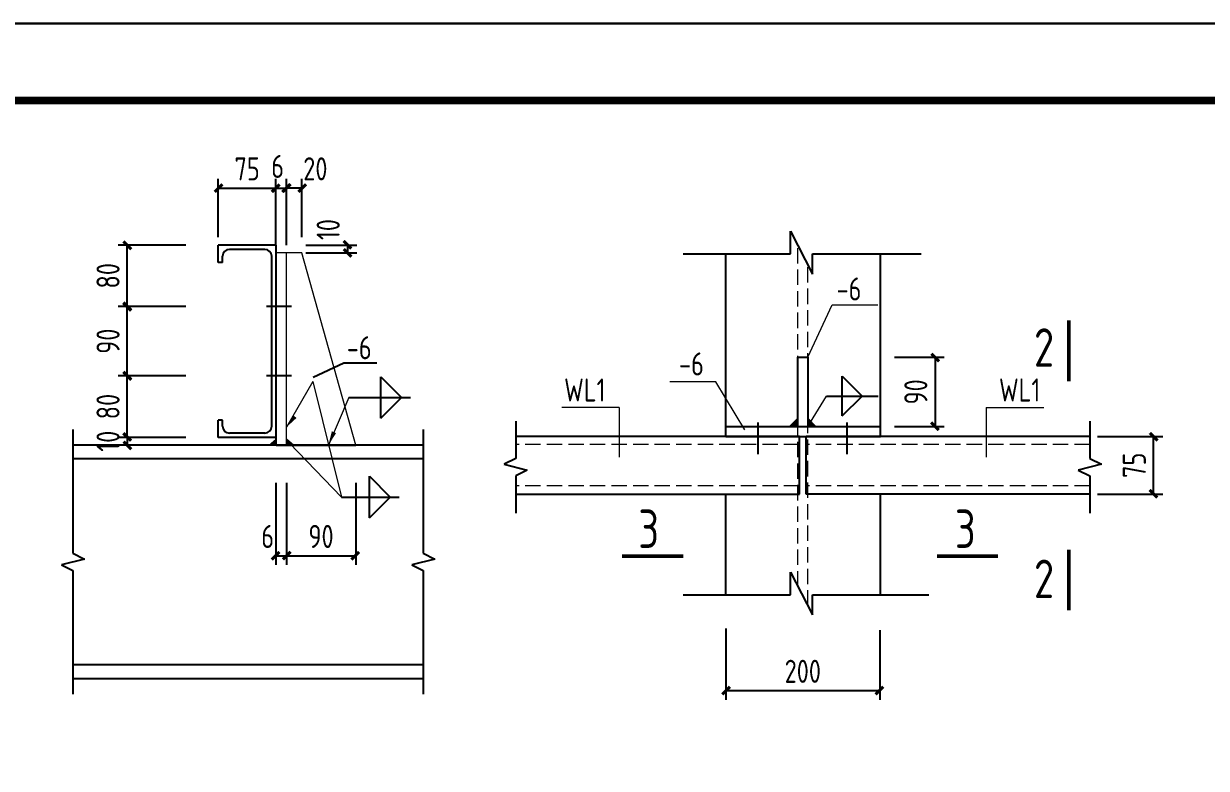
# Model space of a CAD drawing. Header units: millimetres. Extents: x 865490 to 879904, y 39442 to 44891.
# Drawn here: x 875568.1 to 875721.7, y 39947.2 to 40044 of the extents above; entities that cross this region are included whole.
import ezdxf

# ---------------------------------------------------------------- set-up
doc = ezdxf.new("R2010")
doc.units = ezdxf.units.MM
doc.header["$LTSCALE"] = 1000
doc.header["$MEASUREMENT"] = 0
doc.linetypes.add('3', pattern=[500, 300, -200])
doc.linetypes.add('DASH', pattern=[0.35, 0.25, -0.1])
for name, color, linetype, lineweight in [('1', 4, 'Continuous', 70), ('D3', 62, 'Continuous', 9), ('LZ', 64, 'Continuous', 9), ('数字', 3, 'Continuous', 9)]:
    doc.layers.add(name, color=color, linetype=linetype, lineweight=lineweight)
for name, color, linetype in [('616', 1, 'Continuous'), ('D1', 112, 'Continuous'), ('D2', 6, 'Continuous'), ('DIM', 7, 'Continuous'), ('PUB_DIM', 3, 'Continuous'), ('THIN', 7, 'Continuous'), ('桩', 6, 'Continuous'), ('梁虚线', 134, '3')]:
    doc.layers.add(name, color=color, linetype=linetype)
doc.styles.add('GBHZ', font='gbenor.shx', dxfattribs={"width": 0.9, "bigfont": 'gbcbig.shx'})
doc.dimstyles.new('Y10', dxfattribs={"dimscale": 0, "dimtxt": 3, "dimasz": 0.01, "dimexe": 1.2, "dimexo": 1, "dimgap": 1, "dimtad": 1, "dimdec": 0, "dimlfac": 10, "dimzin": 0, "dimdsep": 46, "dimtxsty": 'GBHZ', "dimblk1": 'DX', "dimblk2": 'DX', "dimsah": 1, "dimcen": 0.09, "dimdle": 1, "dimadec": 0, "dimazin": 0, "dimtfac": 1, "dimtdec": 0, "dimtix": 1, "dimtmove": 2, "dimatfit": 3, "dimldrblk": 'DX', "dimfxl": 0, "dimtolj": 1, "dimtzin": 0, "dimarcsym": 0})

# ---------------------------------------------------------------- blocks, each defined once
blk = doc.blocks.new('DX')
at = {"color": 0, "linetype": 'ByBlock', "const_width": 40}
blk.add_lwpolyline([(-54, -51), (46, 49)], dxfattribs=at)
blk = doc.blocks.new('*D183')
at = {"layer": 'Defpoints', "color": 0, "linetype": 'ByBlock', "transparency": 16777216}
for p in [(875602.27, 40022.58), (875600.91, 40014.13), (875602.27, 40014.18)]:
    blk.add_point(p, dxfattribs=at)
at = {"layer": 'dim', "color": 0, "linetype": 'ByBlock', "lineweight": -2, "transparency": 16777216}
for p, q in [((875600.91, 40015.13), (875600.91, 40023.78)), ((875602.27, 40015.18), (875602.27, 40023.78)), ((875600.9, 40022.58), (875600.89, 40022.58)), ((875600.91, 40022.58), (875602.27, 40022.58)), ((875602.28, 40022.58), (875602.29, 40022.58))]:
    blk.add_line(p, q, dxfattribs=at)
at = {"layer": 'dim', "color": 0, "linetype": 'ByBlock', "lineweight": -2, "transparency": 16777216, "xscale": 0.01, "yscale": 0.01, "zscale": 0.01}
blk.add_blockref('DX', (875600.91, 40022.58), dxfattribs=at)
at = {"layer": 'dim', "color": 0, "linetype": 'ByBlock', "lineweight": -2, "transparency": 16777216, "xscale": 0.01, "yscale": 0.01, "zscale": 0.01, "rotation": 180}
blk.add_blockref('DX', (875602.27, 40022.58), dxfattribs=at)
at = {"layer": 'dim', "color": 0, "linetype": 'ByBlock', "transparency": 16777216, "insert": (875601.12, 40025.4), "char_height": 3, "attachment_point": 5, "style": 'GBHZ'}
blk.add_mtext('\\A1;6', dxfattribs=at)
blk = doc.blocks.new('*D184')
at = {"layer": 'Defpoints', "color": 0, "linetype": 'ByBlock', "transparency": 16777216}
for p in [(875602.27, 40022.58), (875602.27, 40015.18), (875604.27, 40015.18)]:
    blk.add_point(p, dxfattribs=at)
at = {"layer": 'dim', "color": 0, "linetype": 'ByBlock', "lineweight": -2, "transparency": 16777216}
for p, q in [((875602.27, 40016.18), (875602.27, 40023.78)), ((875604.27, 40016.18), (875604.27, 40023.78)), ((875602.26, 40022.58), (875602.25, 40022.58)), ((875604.27, 40022.58), (875602.27, 40022.58)), ((875604.28, 40022.58), (875604.29, 40022.58))]:
    blk.add_line(p, q, dxfattribs=at)
at = {"layer": 'dim', "color": 0, "linetype": 'ByBlock', "lineweight": -2, "transparency": 16777216, "xscale": 0.01, "yscale": 0.01, "zscale": 0.01}
blk.add_blockref('DX', (875602.27, 40022.58), dxfattribs=at)
at = {"layer": 'dim', "color": 0, "linetype": 'ByBlock', "lineweight": -2, "transparency": 16777216, "xscale": 0.01, "yscale": 0.01, "zscale": 0.01, "rotation": 180}
blk.add_blockref('DX', (875604.27, 40022.58), dxfattribs=at)
at = {"layer": 'dim', "color": 0, "linetype": 'ByBlock', "transparency": 16777216, "insert": (875606.02, 40025.08), "char_height": 3, "attachment_point": 5, "style": 'GBHZ'}
blk.add_mtext('\\A1;20', dxfattribs=at)
blk = doc.blocks.new('*D185')
at = {"layer": 'Defpoints', "color": 0, "linetype": 'ByBlock', "transparency": 16777216}
for p in [(875603.79, 40015.18), (875603.79, 40014.18), (875610.19, 40014.18)]:
    blk.add_point(p, dxfattribs=at)
at = {"layer": 'dim', "color": 0, "linetype": 'ByBlock', "lineweight": -2, "transparency": 16777216}
for p, q in [((875604.79, 40015.18), (875611.39, 40015.18)), ((875610.19, 40015.19), (875610.19, 40015.2)), ((875610.19, 40015.18), (875610.19, 40014.18)), ((875604.79, 40014.18), (875611.39, 40014.18)), ((875610.19, 40014.17), (875610.19, 40014.16))]:
    blk.add_line(p, q, dxfattribs=at)
at = {"layer": 'dim', "color": 0, "linetype": 'ByBlock', "lineweight": -2, "transparency": 16777216, "xscale": 0.01, "yscale": 0.01, "zscale": 0.01}
for p, rotation in [((875610.19, 40015.18), 270), ((875610.19, 40014.18), 90)]:
    blk.add_blockref('DX', p, dxfattribs=dict(at, rotation=rotation))
at = {"layer": 'dim', "color": 0, "linetype": 'ByBlock', "transparency": 16777216, "insert": (875607.69, 40017.19), "char_height": 3, "attachment_point": 5, "rotation": 90, "style": 'GBHZ'}
blk.add_mtext('\\A1;10', dxfattribs=at)
blk = doc.blocks.new('*D186')
at = {"layer": 'Defpoints', "color": 0, "linetype": 'ByBlock', "transparency": 16777216}
for p in [(875602.27, 39985.25), (875611.26, 39985.25), (875611.26, 39974.8)]:
    blk.add_point(p, dxfattribs=at)
at = {"layer": 'dim', "color": 0, "linetype": 'ByBlock', "lineweight": -2, "transparency": 16777216}
for p, q in [((875602.27, 39984.25), (875602.27, 39973.6)), ((875611.26, 39984.25), (875611.26, 39973.6)), ((875602.28, 39974.8), (875611.25, 39974.8))]:
    blk.add_line(p, q, dxfattribs=at)
at = {"layer": 'dim', "color": 0, "linetype": 'ByBlock', "lineweight": -2, "transparency": 16777216, "xscale": 0.01, "yscale": 0.01, "zscale": 0.01, "rotation": 180}
blk.add_blockref('DX', (875602.27, 39974.8), dxfattribs=at)
at = {"layer": 'dim', "color": 0, "linetype": 'ByBlock', "lineweight": -2, "transparency": 16777216, "xscale": 0.01, "yscale": 0.01, "zscale": 0.01}
blk.add_blockref('DX', (875611.26, 39974.8), dxfattribs=at)
at = {"layer": 'dim', "color": 0, "linetype": 'ByBlock', "transparency": 16777216, "insert": (875606.76, 39977.3), "char_height": 3, "attachment_point": 5, "style": 'GBHZ'}
blk.add_mtext('\\A1;90', dxfattribs=at)
blk = doc.blocks.new('*D187')
at = {"layer": 'Defpoints', "color": 0, "linetype": 'ByBlock', "transparency": 16777216}
for p in [(875600.91, 39985.25), (875602.27, 39985.25), (875602.27, 39974.8)]:
    blk.add_point(p, dxfattribs=at)
at = {"layer": 'dim', "color": 0, "linetype": 'ByBlock', "lineweight": -2, "transparency": 16777216}
for p, q in [((875600.91, 39984.25), (875600.91, 39973.6)), ((875602.27, 39984.25), (875602.27, 39973.6)), ((875600.9, 39974.8), (875600.89, 39974.8)), ((875600.91, 39974.8), (875602.27, 39974.8)), ((875602.28, 39974.8), (875602.29, 39974.8))]:
    blk.add_line(p, q, dxfattribs=at)
at = {"layer": 'dim', "color": 0, "linetype": 'ByBlock', "lineweight": -2, "transparency": 16777216, "xscale": 0.01, "yscale": 0.01, "zscale": 0.01}
blk.add_blockref('DX', (875600.91, 39974.8), dxfattribs=at)
at = {"layer": 'dim', "color": 0, "linetype": 'ByBlock', "lineweight": -2, "transparency": 16777216, "xscale": 0.01, "yscale": 0.01, "zscale": 0.01, "rotation": 180}
blk.add_blockref('DX', (875602.27, 39974.8), dxfattribs=at)
at = {"layer": 'dim', "color": 0, "linetype": 'ByBlock', "transparency": 16777216, "insert": (875599.83, 39977.3), "char_height": 3, "attachment_point": 5, "style": 'GBHZ'}
blk.add_mtext('\\A1;6', dxfattribs=at)
blk = doc.blocks.new('*D188')
at = {"layer": 'Defpoints', "color": 0, "linetype": 'ByBlock', "transparency": 16777216}
for p in [(875581.6, 40015.18), (875590.19, 40015.18), (875590.19, 40007.18)]:
    blk.add_point(p, dxfattribs=at)
at = {"layer": 'dim', "color": 0, "linetype": 'ByBlock', "lineweight": -2, "transparency": 16777216}
for p, q in [((875589.19, 40015.18), (875580.4, 40015.18)), ((875581.6, 40007.19), (875581.6, 40015.17)), ((875589.19, 40007.18), (875580.4, 40007.18))]:
    blk.add_line(p, q, dxfattribs=at)
at = {"layer": 'dim', "color": 0, "linetype": 'ByBlock', "lineweight": -2, "transparency": 16777216, "xscale": 0.01, "yscale": 0.01, "zscale": 0.01}
for p, rotation in [((875581.6, 40015.18), 90), ((875581.6, 40007.18), 270)]:
    blk.add_blockref('DX', p, dxfattribs=dict(at, rotation=rotation))
at = {"layer": 'dim', "color": 0, "linetype": 'ByBlock', "transparency": 16777216, "insert": (875579.1, 40011.18), "char_height": 3, "attachment_point": 5, "rotation": 90, "style": 'GBHZ'}
blk.add_mtext('\\A1;80', dxfattribs=at)
blk = doc.blocks.new('*D189')
at = {"layer": 'Defpoints', "color": 0, "linetype": 'ByBlock', "transparency": 16777216}
for p in [(875581.6, 40007.18), (875590.19, 40007.18), (875590.19, 39998.18)]:
    blk.add_point(p, dxfattribs=at)
at = {"layer": 'dim', "color": 0, "linetype": 'ByBlock', "lineweight": -2, "transparency": 16777216}
for p, q in [((875589.19, 40007.18), (875580.4, 40007.18)), ((875581.6, 39998.19), (875581.6, 40007.17)), ((875589.19, 39998.18), (875580.4, 39998.18))]:
    blk.add_line(p, q, dxfattribs=at)
at = {"layer": 'dim', "color": 0, "linetype": 'ByBlock', "lineweight": -2, "transparency": 16777216, "xscale": 0.01, "yscale": 0.01, "zscale": 0.01}
for p, rotation in [((875581.6, 40007.18), 90), ((875581.6, 39998.18), 270)]:
    blk.add_blockref('DX', p, dxfattribs=dict(at, rotation=rotation))
at = {"layer": 'dim', "color": 0, "linetype": 'ByBlock', "transparency": 16777216, "insert": (875579.1, 40002.68), "char_height": 3, "attachment_point": 5, "rotation": 90, "style": 'GBHZ'}
blk.add_mtext('\\A1;90', dxfattribs=at)
blk = doc.blocks.new('*D190')
at = {"layer": 'Defpoints', "color": 0, "linetype": 'ByBlock', "transparency": 16777216}
for p in [(875581.6, 39998.18), (875590.19, 39998.18), (875590.19, 39990.18)]:
    blk.add_point(p, dxfattribs=at)
at = {"layer": 'dim', "color": 0, "linetype": 'ByBlock', "lineweight": -2, "transparency": 16777216}
for p, q in [((875589.19, 39998.18), (875580.4, 39998.18)), ((875581.6, 39990.19), (875581.6, 39998.17)), ((875589.19, 39990.18), (875580.4, 39990.18))]:
    blk.add_line(p, q, dxfattribs=at)
at = {"layer": 'dim', "color": 0, "linetype": 'ByBlock', "lineweight": -2, "transparency": 16777216, "xscale": 0.01, "yscale": 0.01, "zscale": 0.01}
for p, rotation in [((875581.6, 39998.18), 90), ((875581.6, 39990.18), 270)]:
    blk.add_blockref('DX', p, dxfattribs=dict(at, rotation=rotation))
at = {"layer": 'dim', "color": 0, "linetype": 'ByBlock', "transparency": 16777216, "insert": (875579.1, 39994.18), "char_height": 3, "attachment_point": 5, "rotation": 90, "style": 'GBHZ'}
blk.add_mtext('\\A1;80', dxfattribs=at)
blk = doc.blocks.new('*D191')
at = {"layer": 'Defpoints', "color": 0, "linetype": 'ByBlock', "transparency": 16777216}
for p in [(875600.91, 40022.58), (875593.42, 40015.18), (875600.91, 40015.18)]:
    blk.add_point(p, dxfattribs=at)
at = {"layer": 'dim', "color": 0, "linetype": 'ByBlock', "lineweight": -2, "transparency": 16777216}
for p, q in [((875593.42, 40016.18), (875593.42, 40023.78)), ((875600.91, 40016.18), (875600.91, 40023.78)), ((875593.43, 40022.58), (875600.9, 40022.58))]:
    blk.add_line(p, q, dxfattribs=at)
at = {"layer": 'dim', "color": 0, "linetype": 'ByBlock', "lineweight": -2, "transparency": 16777216, "xscale": 0.01, "yscale": 0.01, "zscale": 0.01, "rotation": 180}
blk.add_blockref('DX', (875593.42, 40022.58), dxfattribs=at)
at = {"layer": 'dim', "color": 0, "linetype": 'ByBlock', "lineweight": -2, "transparency": 16777216, "xscale": 0.01, "yscale": 0.01, "zscale": 0.01}
blk.add_blockref('DX', (875600.91, 40022.58), dxfattribs=at)
at = {"layer": 'dim', "color": 0, "linetype": 'ByBlock', "transparency": 16777216, "insert": (875597.16, 40025.08), "char_height": 3, "attachment_point": 5, "style": 'GBHZ'}
blk.add_mtext('\\A1;75', dxfattribs=at)
blk = doc.blocks.new('*D196')
at = {"layer": 'Defpoints', "color": 0, "linetype": 'ByBlock', "transparency": 16777216}
for p in [(875581.6, 39989.18), (875590.19, 39990.18), (875590.19, 39989.18)]:
    blk.add_point(p, dxfattribs=at)
at = {"layer": 'dim', "color": 0, "linetype": 'ByBlock', "lineweight": -2, "transparency": 16777216}
for p, q in [((875589.19, 39990.18), (875580.4, 39990.18)), ((875589.19, 39989.18), (875580.4, 39989.18)), ((875581.6, 39990.19), (875581.6, 39990.2)), ((875581.6, 39990.18), (875581.6, 39989.18)), ((875581.6, 39989.17), (875581.6, 39989.16))]:
    blk.add_line(p, q, dxfattribs=at)
at = {"layer": 'dim', "color": 0, "linetype": 'ByBlock', "lineweight": -2, "transparency": 16777216, "xscale": 0.01, "yscale": 0.01, "zscale": 0.01}
for p, rotation in [((875581.6, 39990.18), 270), ((875581.6, 39989.18), 90)]:
    blk.add_blockref('DX', p, dxfattribs=dict(at, rotation=rotation))
at = {"layer": 'dim', "color": 0, "linetype": 'ByBlock', "transparency": 16777216, "insert": (875579.1, 39989.68), "char_height": 3, "attachment_point": 5, "rotation": 90, "style": 'GBHZ'}
blk.add_mtext('\\A1;10', dxfattribs=at)
blk = doc.blocks.new('*D204')
at = {"layer": 'Defpoints', "color": 0, "linetype": 'ByBlock', "transparency": 16777216}
for p in [(875706.6, 39990.3), (875714.87, 39990.3), (875706.6, 39982.8)]:
    blk.add_point(p, dxfattribs=at)
at = {"layer": 'dim', "color": 0, "linetype": 'ByBlock', "lineweight": -2, "transparency": 16777216}
for p, q in [((875707.6, 39990.3), (875716.07, 39990.3)), ((875714.87, 39982.81), (875714.87, 39990.29)), ((875707.6, 39982.8), (875716.07, 39982.8))]:
    blk.add_line(p, q, dxfattribs=at)
at = {"layer": 'dim', "color": 0, "linetype": 'ByBlock', "lineweight": -2, "transparency": 16777216, "xscale": 0.01, "yscale": 0.01, "zscale": 0.01}
for p, rotation in [((875714.87, 39990.3), 90), ((875714.87, 39982.8), 270)]:
    blk.add_blockref('DX', p, dxfattribs=dict(at, rotation=rotation))
at = {"layer": 'dim', "color": 0, "linetype": 'ByBlock', "transparency": 16777216, "insert": (875712.37, 39986.55), "char_height": 3, "attachment_point": 5, "rotation": 90, "style": 'GBHZ'}
blk.add_mtext('\\A1;75', dxfattribs=at)
blk = doc.blocks.new('*D205')
at = {"layer": 'Defpoints', "color": 0, "linetype": 'ByBlock', "transparency": 16777216}
for p in [(875680.24, 40000.59), (875680.24, 39991.59), (875686.5, 39991.59)]:
    blk.add_point(p, dxfattribs=at)
at = {"layer": 'dim', "color": 0, "linetype": 'ByBlock', "lineweight": -2, "transparency": 16777216}
for p, q in [((875681.24, 40000.59), (875687.7, 40000.59)), ((875686.5, 40000.58), (875686.5, 39991.6)), ((875681.24, 39991.59), (875687.7, 39991.59))]:
    blk.add_line(p, q, dxfattribs=at)
at = {"layer": 'dim', "color": 0, "linetype": 'ByBlock', "lineweight": -2, "transparency": 16777216, "xscale": 0.01, "yscale": 0.01, "zscale": 0.01}
for p, rotation in [((875686.5, 40000.59), 90), ((875686.5, 39991.59), 270)]:
    blk.add_blockref('DX', p, dxfattribs=dict(at, rotation=rotation))
at = {"layer": 'dim', "color": 0, "linetype": 'ByBlock', "transparency": 16777216, "insert": (875684, 39996.09), "char_height": 3, "attachment_point": 5, "rotation": 90, "style": 'GBHZ'}
blk.add_mtext('\\A1;90', dxfattribs=at)
blk = doc.blocks.new('*D206')
at = {"layer": 'Defpoints', "color": 0, "linetype": 'ByBlock', "transparency": 16777216}
for p in [(875659.32, 39966.32), (875679.32, 39966.11), (875679.32, 39957.27)]:
    blk.add_point(p, dxfattribs=at)
at = {"layer": 'dim', "color": 0, "linetype": 'ByBlock', "lineweight": -2, "transparency": 16777216}
for p, q in [((875659.32, 39965.32), (875659.32, 39956.07)), ((875679.32, 39965.11), (875679.32, 39956.07)), ((875659.33, 39957.27), (875679.31, 39957.27))]:
    blk.add_line(p, q, dxfattribs=at)
at = {"layer": 'dim', "color": 0, "linetype": 'ByBlock', "lineweight": -2, "transparency": 16777216, "xscale": 0.01, "yscale": 0.01, "zscale": 0.01, "rotation": 180}
blk.add_blockref('DX', (875659.32, 39957.27), dxfattribs=at)
at = {"layer": 'dim', "color": 0, "linetype": 'ByBlock', "lineweight": -2, "transparency": 16777216, "xscale": 0.01, "yscale": 0.01, "zscale": 0.01}
blk.add_blockref('DX', (875679.32, 39957.27), dxfattribs=at)
at = {"layer": 'dim', "color": 0, "linetype": 'ByBlock', "transparency": 16777216, "insert": (875669.32, 39959.77), "char_height": 3, "attachment_point": 5, "style": 'GBHZ'}
blk.add_mtext('\\A1;200', dxfattribs=at)

msp = doc.modelspace()

# ---------------------------------------------------------------- linework, layer by layer
at = {"color": 0}
for p, q in [((876216.28, 40043.955), (875375.28, 40043.955)), ((875375.28, 40043.955), (876216.28, 40043.955))]:
    msp.add_line(p, q, dxfattribs=at)
at = {"color": 0, "const_width": 1}
msp.add_lwpolyline([(876206.28, 39459.955), (875400.28, 39459.955), (875400.28, 40033.955), (876206.28, 40033.955)], close=True, dxfattribs=at)
at = {"layer": '1', "color": 2, "const_width": 0.48}
for points in [[(875703.859, 39997.452), (875703.859, 40005.374)], [(875703.859, 39967.678), (875703.859, 39975.6)], [(875645.864, 39974.726), (875653.787, 39974.726)], [(875686.73, 39974.726), (875694.652, 39974.726)]]:
    msp.add_lwpolyline(points, dxfattribs=at)
at = {"layer": '616'}
msp.add_lwpolyline([(875602.266, 39991.497, 0, 0.6, 0), (875603.341, 39992.889, 0.6, 0.6, 0)], format="xyseb", dxfattribs=at)
at = {"layer": '616', "elevation": -5.16}
msp.add_lwpolyline([(875607.714, 39989.181, 0, 0.6, 0), (875608.434, 39990.848, 0.6, 0.6, 0)], format="xyseb", dxfattribs=at)
at = {"layer": 'D1', "color": 251}
for p, q in [((875667.713, 40016.961), (875670.589, 40011.411)), ((875667.713, 40014.028), (875667.713, 40016.961)), ((875653.787, 40014.028), (875667.713, 40014.028)), ((875670.589, 40014.028), (875684.696, 40014.028)), ((875670.589, 40011.411), (875670.589, 40014.028)), ((875614.507, 39998.066), (875617.212, 39995.362)), ((875614.507, 39992.657), (875614.507, 39998.066)), ((875674.441, 39998.118), (875677.01, 39995.549)), ((875674.441, 39992.98), (875674.441, 39998.118)), ((875610.383, 39995.362), (875618.388, 39995.362)), ((875614.507, 39992.657), (875617.212, 39995.362)), ((875672.411, 39995.549), (875679.092, 39995.549)), ((875674.441, 39992.98), (875677.01, 39995.549)), ((875613.042, 39985.124), (875615.747, 39982.42)), ((875613.042, 39979.715), (875613.042, 39985.124)), ((875609.4, 39982.42), (875616.923, 39982.42)), ((875613.042, 39979.715), (875615.747, 39982.42)), ((875667.713, 39969.712), (875667.713, 39972.645)), ((875667.713, 39972.645), (875670.589, 39967.095)), ((875653.787, 39969.712), (875667.713, 39969.712)), ((875670.589, 39969.712), (875685.696, 39969.712)), ((875670.589, 39967.095), (875670.589, 39969.712))]:
    msp.add_line(p, q, dxfattribs=at)
at = {"layer": 'D2'}
for p, q in [((875600.914, 40015.181), (875593.415, 40015.181)), ((875593.415, 40012.921), (875593.415, 40015.181)), ((875600.914, 39989.181), (875600.914, 40015.181)), ((875593.979, 40012.921), (875593.979, 40013.71)), ((875599.449, 40014.611), (875594.88, 40014.611)), ((875600.35, 39991.643), (875600.35, 40013.71)), ((875659.317, 39990.303), (875659.317, 40014.028)), ((875679.424, 39990.303), (875679.424, 40014.028)), ((875593.979, 40012.921), (875593.415, 40012.921)), ((875602.942, 40007.181), (875599.674, 40007.181)), ((875668.675, 40000.591), (875669.959, 40000.591)), ((875668.675, 39991.588), (875668.675, 40000.591)), ((875669.959, 40000.591), (875669.959, 39991.588)), ((875602.942, 39998.181), (875599.674, 39998.181)), ((875593.979, 39992.432), (875593.415, 39992.432)), ((875593.415, 39990.178), (875593.415, 39992.432)), ((875593.979, 39991.643), (875593.979, 39992.432)), ((875599.449, 39990.741), (875594.88, 39990.741)), ((875659.317, 39991.588), (875679.424, 39991.588)), ((875659.317, 39990.303), (875659.317, 39991.588)), ((875620.041, 39989.181), (875574.538, 39989.181)), ((875600.914, 39990.178), (875593.415, 39990.178)), ((875600.914, 39989.181), (875611.262, 39989.181)), ((875668.875, 39990.303), (875632.035, 39990.303)), ((875659.317, 39990.303), (875679.424, 39990.303)), ((875668.875, 39982.805), (875668.875, 39990.303)), ((875669.759, 39982.805), (875669.759, 39990.303)), ((875706.599, 39990.303), (875669.759, 39990.303)), ((875620.041, 39987.378), (875574.538, 39987.378)), ((875632.035, 39982.805), (875668.875, 39982.805)), ((875659.317, 39969.712), (875659.317, 39982.805)), ((875706.599, 39982.805), (875669.759, 39982.805)), ((875679.424, 39969.712), (875679.424, 39982.805)), ((875620.041, 39960.601), (875574.538, 39960.601)), ((875620.041, 39958.798), (875574.538, 39958.798))]:
    msp.add_line(p, q, dxfattribs=at)
at = {"layer": 'D2', "linetype": 'Continuous'}
for p, q in [((875663.536, 39987.983), (875663.536, 39992.123)), ((875675.098, 39987.983), (875675.098, 39992.123))]:
    msp.add_line(p, q, dxfattribs=at)
at = {"layer": 'D2'}
for centre, start, end in [((875594.88, 40013.71), 90, 180), ((875599.449, 40013.71), 0, 90), ((875594.88, 39991.643), 180, 270), ((875599.449, 39991.643), 270, 0)]:
    msp.add_arc(centre, 0.902, start, end, dxfattribs=at)
at = {"layer": 'D3'}
for p, q in [((875604.266, 40014.181), (875600.914, 40014.181)), ((875602.266, 39989.181), (875602.266, 40014.181)), ((875611.262, 39989.181), (875604.266, 40014.181)), ((875667.604, 39991.588), (875668.675, 39992.659)), ((875671.03, 39991.588), (875669.959, 39992.659)), ((875600.012, 39989.181), (875600.914, 39989.952)), ((875603.167, 39989.181), (875602.266, 39989.952))]:
    msp.add_line(p, q, dxfattribs=at)
at = {"layer": 'D3', "color": 251}
for p, q in [((875669.959, 40000.591), (875673.126, 40007.403)), ((875673.126, 40007.403), (875679.053, 40007.403)), ((875605.709, 39997.455), (875602.266, 39991.497)), ((875605.709, 39997.455), (875609.4, 39982.42)), ((875658.025, 39997.385), (875652.071, 39997.385)), ((875661.787, 39991.16), (875658.025, 39997.385)), ((875610.383, 39995.362), (875607.714, 39989.181)), ((875669.959, 39991.588), (875672.411, 39995.549)), ((875645.48, 39994.05), (875638.018, 39994.05)), ((875645.48, 39994.05), (875645.48, 39987.609)), ((875693.154, 39994.05), (875693.154, 39987.609)), ((875693.154, 39994.05), (875700.616, 39994.05)), ((875602.675, 39989.406), (875609.4, 39982.42))]:
    msp.add_line(p, q, dxfattribs=at)
at = {"layer": 'D3'}
for points in [[(875667.604, 39991.588), (875668.675, 39991.588), (875668.675, 39992.659), (875668.675, 39991.588)], [(875671.03, 39991.588), (875669.959, 39991.588), (875669.959, 39992.659), (875669.959, 39991.588)], [(875600.012, 39989.181), (875600.914, 39989.181), (875600.914, 39989.952), (875600.914, 39989.181)], [(875603.167, 39989.181), (875602.266, 39989.181), (875602.266, 39989.952), (875602.266, 39989.181)]]:
    msp.add_solid(points, dxfattribs=at)
at = {"layer": 'LZ', "color": 251, "linetype": 'DASH', "ltscale": 0.008}
for p, q in [((875668.675, 39970.789), (875668.675, 40015.105)), ((875669.959, 39968.31), (875669.959, 40012.626)), ((875668.875, 39989.233), (875632.035, 39989.233)), ((875706.599, 39989.233), (875669.759, 39989.233)), ((875668.875, 39983.875), (875632.035, 39983.875)), ((875706.599, 39983.875), (875669.759, 39983.875))]:
    msp.add_line(p, q, dxfattribs=at)
at = {"layer": 'THIN'}
for p, q in [((875632.035, 39992.303), (875632.035, 39987.423)), ((875706.599, 39992.303), (875706.599, 39987.423)), ((875574.538, 39991.181), (875574.538, 39975.115)), ((875620.041, 39991.181), (875620.041, 39975.115)), ((875632.035, 39987.423), (875630.535, 39986.673)), ((875706.599, 39987.423), (875708.099, 39986.673)), ((875630.535, 39986.673), (875633.535, 39985.923)), ((875633.535, 39985.923), (875632.035, 39985.173)), ((875708.099, 39986.673), (875705.099, 39985.923)), ((875705.099, 39985.923), (875706.599, 39985.173)), ((875632.035, 39985.173), (875632.035, 39980.305)), ((875706.599, 39985.173), (875706.599, 39980.305)), ((875574.538, 39975.115), (875576.038, 39974.365)), ((875620.041, 39975.115), (875621.541, 39974.365)), ((875576.038, 39974.365), (875573.038, 39973.615)), ((875573.038, 39973.615), (875574.538, 39972.865)), ((875621.541, 39974.365), (875618.541, 39973.615)), ((875618.541, 39973.615), (875620.041, 39972.865)), ((875574.538, 39972.865), (875574.538, 39956.798)), ((875620.041, 39972.865), (875620.041, 39956.798))]:
    msp.add_line(p, q, dxfattribs=at)
at = {"layer": '桩'}
msp.add_line((875605.729, 39997.983), (875609.703, 39999.878), dxfattribs=at)
at = {"layer": '梁虚线', "color": 6, "linetype": 'ByBlock'}
msp.add_line((875609.703, 39999.878), (875614.022, 39999.878), dxfattribs=at)

# ---------------------------------------------------------------- texts
at = {"layer": 'PUB_DIM', "style": 'GBHZ', "width": 0.9}
for s, p in [('2', (875699.338, 39999.352)), ('3', (875647.956, 39975.795)), ('3', (875689.074, 39975.795)), ('2', (875699.338, 39969.288))]:
    msp.add_text(s, height=5, dxfattribs=at).set_placement(p)
at = {"layer": '数字', "style": 'GBHZ', "width": 0.9}
for s, p in [('-6', (875673.708, 40007.968)), ('-6', (875610.103, 40000.329)), ('-6', (875653.244, 39998.224)), ('WL1', (875638.321, 39994.839)), ('WL1', (875694.792, 39994.839))]:
    msp.add_text(s, height=3, dxfattribs=at).set_placement(p)

# ---------------------------------------------------------------- dimensions: what is measured, and where the dimension line sits
at = {"layer": 'dim', "linetype": 'ByBlock'}
for base, p1, p2, picture, middle in [((875602.266, 40022.581), (875600.914, 40014.127), (875602.266, 40014.181), '*D183', (875601.118, 40025.403)), ((875602.266, 39974.795), (875600.914, 39985.25), (875602.266, 39985.25), '*D187', (875599.832, 39977.295))]:
    dim = msp.add_linear_dim(base=base, p1=p1, p2=p2, text='6', dimstyle='Y10', override={"dimscale": 1}, dxfattribs=at)
    dim.commit()
    dim.dimension.update_dxf_attribs({"geometry": picture, "text_midpoint": middle, "dimtype": 160})
for base, p1, p2, picture, middle in [((875600.914, 40022.581), (875593.415, 40015.181), (875600.914, 40015.181), '*D191', (875597.164, 40025.081)), ((875611.262, 39974.795), (875602.266, 39985.25), (875611.262, 39985.25), '*D186', (875606.764, 39977.295)), ((875679.317, 39957.27), (875659.317, 39966.323), (875679.317, 39966.109), '*D206', (875669.317, 39959.77))]:
    dim = msp.add_linear_dim(base=base, p1=p1, p2=p2, dimstyle='Y10', override={"dimscale": 1}, dxfattribs=at)
    dim.commit()
    dim.dimension.update_dxf_attribs({"geometry": picture, "text_midpoint": middle})
for base, p1, p2, angle, picture, middle in [((875602.266, 40022.581), (875604.266, 40015.181), (875602.266, 40015.181), 180, '*D184', (875606.02, 40025.081)), ((875610.192, 40014.181), (875603.794, 40015.181), (875603.794, 40014.181), 90, '*D185', (875607.692, 40017.186))]:
    dim = msp.add_linear_dim(base=base, p1=p1, p2=p2, angle=angle, dimstyle='Y10', override={"dimscale": 1}, dxfattribs=at)
    dim.commit()
    dim.dimension.update_dxf_attribs({"geometry": picture, "text_midpoint": middle, "dimtype": 160})
for base, p1, p2, angle, picture, middle in [((875581.597, 40015.181), (875590.19, 40007.181), (875590.19, 40015.181), 90, '*D188', (875579.097, 40011.181)), ((875581.597, 40007.181), (875590.19, 39998.181), (875590.19, 40007.181), 90, '*D189', (875579.097, 40002.681)), ((875686.495, 39991.588), (875680.238, 40000.591), (875680.238, 39991.588), 90, '*D205', (875683.995, 39996.089)), ((875581.597, 39998.181), (875590.19, 39990.181), (875590.19, 39998.181), 90, '*D190', (875579.097, 39994.181)), ((875581.597, 39989.181), (875590.19, 39990.181), (875590.19, 39989.181), 270, '*D196', (875579.097, 39989.681)), ((875714.874, 39990.303), (875706.599, 39982.805), (875706.599, 39990.303), 90, '*D204', (875712.374, 39986.554))]:
    dim = msp.add_linear_dim(base=base, p1=p1, p2=p2, angle=angle, dimstyle='Y10', override={"dimscale": 1}, dxfattribs=at)
    dim.commit()
    dim.dimension.update_dxf_attribs({"geometry": picture, "text_midpoint": middle})

doc.saveas('drawing.dxf')
